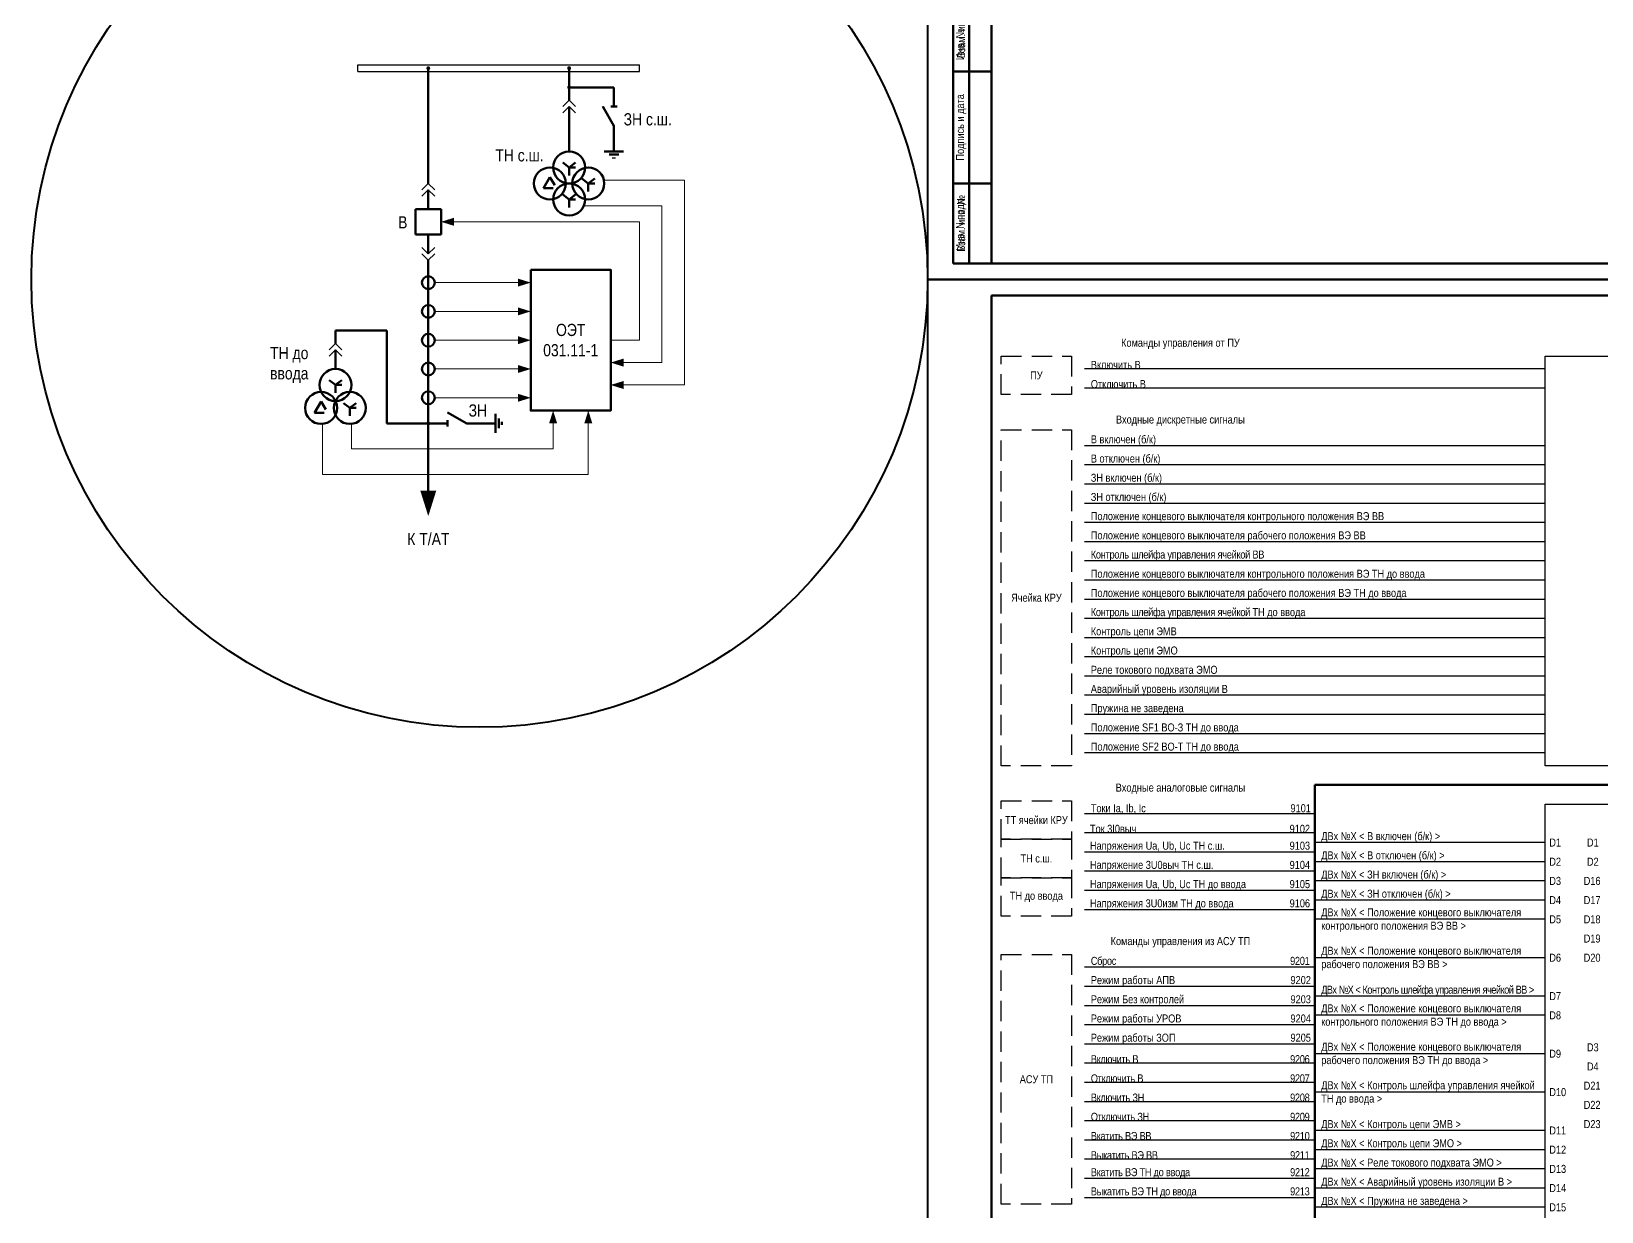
# Model space of a CAD drawing. Header units: millimetres. Extents: x 2179 to 12176, y -20554 to -12004.
# Drawn here: x 3403 to 3893.6, y -15799.4 to -15430.5 of the extents above; entities that cross this region are included whole.
import ezdxf
from ezdxf.enums import TextEntityAlignment as Align

# ---------------------------------------------------------------- set-up
doc = ezdxf.new("R2010")
doc.units = ezdxf.units.MM
doc.linetypes.add('штриховая2', pattern=[9.525, 6.35, -3.175])
for name, color, linetype, lineweight in [('MMS', 190, 'Continuous', 30), ('Внутренняя шина', 4, 'Continuous', 70), ('Вход-Аналоги', 5, 'Continuous', 30), ('Дискретные входы', 134, 'Continuous', 30), ('Линии связи', 75, 'Continuous', 30), ('Основная', 7, 'Continuous', 30), ('Основная сплошная', 7, 'Continuous', 30), ('Отключение_включение', 1, 'Continuous', 30), ('Сигналы внутр.', 13, 'Continuous', 30), ('Толстая', 7, 'Continuous', 53), ('Тонкая', 7, 'Continuous', 13), ('Цепи внешние', 134, 'Continuous', 30)]:
    doc.layers.add(name, color=color, linetype=linetype, lineweight=lineweight)
doc.layers.add('Рамка внешняя', color=8, linetype='Continuous', lineweight=40, plot=False)
doc.styles.add('2.5_Gost_RD', font='ARIALN.TTF', dxfattribs={"height": 2.5})
doc.styles.add('Narrow', font='ARIALN.TTF')
doc.styles.add('Вывод', font='tahoma.ttf', dxfattribs={"height": 2.5})
doc.styles.add('Компонент', font='ARIALN.TTF', dxfattribs={"height": 3.5})
doc.styles.add('Табл дан', font='ARIALN.TTF')

# ---------------------------------------------------------------- blocks, each defined once
blk = doc.blocks.new('*U90')
blk.add_lwpolyline([(0, 0), (1189, 0), (1189, 841), (0, 841)], close=True)
at = {"lineweight": 50}
blk.add_lwpolyline([(20, 836), (1184, 836), (1184, 5), (20, 5)], close=True, dxfattribs=at)
at = {"style": '2.5_Gost_RD', "flags": 8}
blk.add_attdef('ФОРМАТ', text='', height=2.5, dxfattribs=at).set_placement((1134, 4), align=Align.TOP_LEFT)
blk = doc.blocks.new('*U165')
at = {"layer": 'Основная', "ltscale": 0.25}
for p, q in [((2, 2), (0, 0)), ((0, 0), (2, -2))]:
    blk.add_line(p, q, dxfattribs=at)
blk = doc.blocks.new('*U68')
at = {"color": 0}
for p, q in [((0, 6), (0, 2)), ((0, 0), (0, -6))]:
    blk.add_line(p, q, dxfattribs=at)
at = {"color": 0, "ltscale": 0.25, "xscale": -1, "rotation": 90}
for p in [(0, 2), (0, 0)]:
    blk.add_blockref('*U165', p, dxfattribs=at)
at = {"layer": 'Основная'}
for tag, height, style, p in [('ОУ2', 3.5, 'Компонент', (-5, 6)), ('В2', 2.5, 'Вывод', (3, 6)), ('ОУ1', 3.5, 'Компонент', (-5, -6)), ('В1', 2.5, 'Вывод', (3, -6))]:
    blk.add_attdef(tag, text='', height=height, dxfattribs=dict(at, style=style)).set_placement(p, align=Align.MIDDLE_CENTER)
blk = doc.blocks.new('*U66')
at = {"color": 0}
for p, q in [((0, 0), (-8, 0)), ((-8, -8), (-8, 0)), ((0, -8), (0, 0)), ((0, -8), (-8, -8))]:
    blk.add_line(p, q, dxfattribs=at)
at = {"layer": 'Основная', "style": 'Компонент'}
blk.add_attdef('ОУ', text='', height=3.5, dxfattribs=at).set_placement((-15, -3), align=Align.MIDDLE_CENTER)
blk = doc.blocks.new('*U67')
at = {"color": 0}
for p, q in [((0, 0), (0, 6)), ((0, -6), (0, -2))]:
    blk.add_line(p, q, dxfattribs=at)
at = {"color": 0, "ltscale": 0.25, "rotation": 89.99999999999999}
for p in [(0, 0), (0, -2)]:
    blk.add_blockref('*U165', p, dxfattribs=at)
at = {"layer": 'Основная'}
for tag, height, style, p in [('ОУ1', 3.5, 'Компонент', (-5, 6)), ('В1', 2.5, 'Вывод', (3, 6)), ('ОУ2', 3.5, 'Компонент', (-5, -6)), ('В2', 2.5, 'Вывод', (3, -6))]:
    blk.add_attdef(tag, text='', height=height, dxfattribs=dict(at, style=style)).set_placement(p, align=Align.MIDDLE_CENTER)
blk = doc.blocks.new('*U77')
at = {"color": 0}
for p, q in [((-3, 0), (0, 0)), ((0, -3), (0, 3)), ((1, -1.5), (1, 1.5)), ((2, -0.5), (2, 0.5))]:
    blk.add_line(p, q, dxfattribs=at)
blk = doc.blocks.new('*U60')
at = {"color": 0}
blk.add_line((0, 0), (6, 3.43), dxfattribs=at)
blk = doc.blocks.new('*U52')
at = {"color": 0}
blk.add_line((0, -1), (0, 1), dxfattribs=at)
blk = doc.blocks.new('*U76')
at = {"color": 0}
for p, q in [((-3, 0), (-9, 0)), ((9, 0), (3, 0))]:
    blk.add_line(p, q, dxfattribs=at)
at = {"color": 0, "ltscale": 0.25, "xscale": -1}
for name, p in [('*U60', (3, 0)), ('*U52', (-3, 0))]:
    blk.add_blockref(name, p, dxfattribs=at)
at = {"layer": 'Основная'}
for tag, height, style, p in [('ОУ', 3.5, 'Компонент', (0, 12)), ('В1', 2.5, 'Вывод', (-7, -2)), ('В2', 2.5, 'Вывод', (7, -2))]:
    blk.add_attdef(tag, text='', height=height, dxfattribs=dict(at, style=style)).set_placement(p, align=Align.MIDDLE_CENTER)
blk = doc.blocks.new('*U69')
at = {"ltscale": 0.25}
blk.add_circle((0, 0), 2, dxfattribs=at)
at = {"layer": 'Основная', "color": 0, "lineweight": -2}
blk.add_line((0, -3), (0, 3), dxfattribs=at)
at = {"layer": 'Основная', "style": 'Компонент'}
blk.add_attdef('ОУ', text='', height=3.5, dxfattribs=at).set_placement((-6, 0), align=Align.MIDDLE_CENTER)
blk = doc.blocks.new('*U135')
at = {"ltscale": 0.25}
blk.add_circle((0, 0), 2, dxfattribs=at)
at = {"layer": 'Основная', "color": 0, "lineweight": -2}
blk.add_line((0, -3), (0, 3), dxfattribs=at)
at = {"layer": 'Основная', "style": 'Компонент'}
blk.add_attdef('ОУ', text='', height=3.5, dxfattribs=at).set_placement((-6, 0), align=Align.MIDDLE_CENTER)
blk = doc.blocks.new('*U139')
at = {"color": 0, "lineweight": -2}
for p, q in [((0, 0), (88, 0)), ((0, -2), (0, 0)), ((88, -2), (88, 0)), ((0, -2), (88, -2))]:
    blk.add_line(p, q, dxfattribs=at)
at = {"layer": 'Основная', "style": 'Компонент'}
blk.add_attdef('ОШ', text='', height=3.5, dxfattribs=at).set_placement((6, 4), align=Align.MIDDLE_CENTER)
blk = doc.blocks.new('*U137')
at = {"color": 0, "ltscale": 0.35}
for p, q in [((0, 2), (-2, -1.5)), ((0, 2), (1.5, -0.5)), ((-2, -1.5), (1, -1.5))]:
    blk.add_line(p, q, dxfattribs=at)
blk.add_circle((0, 0), 5, dxfattribs=at)
at = {"ltscale": 0.35, "style": 'Компонент'}
blk.add_attdef('ОУ', text='', height=3.5, dxfattribs=at).set_placement((-3, 10), align=Align.MIDDLE_CENTER)
blk = doc.blocks.new('*U138')
at = {"color": 0, "ltscale": 0.35}
for q in [(-2, 1.5), (2, 1.5), (2, 0), (0, -2.5)]:
    blk.add_line((0, 0), q, dxfattribs=at)
blk.add_circle((0, 0), 5, dxfattribs=at)
at = {"ltscale": 0.35, "style": 'Компонент'}
blk.add_attdef('ОУ', text='', height=3.5, dxfattribs=at).set_placement((0, 8), align=Align.MIDDLE_CENTER)
blk = doc.blocks.new('*U74')
at = {"color": 0}
for p, q in [((0, 3), (0, 9)), ((0, -9), (0, -3))]:
    blk.add_line(p, q, dxfattribs=at)
at = {"color": 0, "ltscale": 0.25, "rotation": 89.99999999999999}
for name, p in [('*U60', (0, -3)), ('*U52', (0, 3))]:
    blk.add_blockref(name, p, dxfattribs=at)
at = {"layer": 'Основная'}
for tag, height, style, p in [('В1', 2.5, 'Вывод', (2, 7)), ('ОУ', 3.5, 'Компонент', (-12, 0)), ('В2', 2.5, 'Вывод', (2, -7))]:
    blk.add_attdef(tag, text='', height=height, dxfattribs=dict(at, style=style)).set_placement(p, align=Align.MIDDLE_CENTER)
blk = doc.blocks.new('*U73')
at = {"color": 0}
for p, q in [((-3, 0), (3, 0)), ((0, 3), (0, 0)), ((-1.5, -1), (1.5, -1)), ((-0.5, -2), (0.5, -2))]:
    blk.add_line(p, q, dxfattribs=at)
blk = doc.blocks.new('*T16')
at = {"color": 0, "linetype": 'ByBlock', "lineweight": 50, "transparency": 16777216}
for p, q in [((0, 0), (0, 85)), ((0, 85), (12, 85)), ((5, 0), (5, 85)), ((12, 0), (12, 85)), ((0, 60), (12, 60)), ((0, 25), (12, 25)), ((0, 0), (12, 0))]:
    blk.add_line(p, q, dxfattribs=at)
at = {"color": 0, "transparency": 16777216, "char_height": 2.5, "attachment_point": 5, "rotation": 90, "style": '2.5_Gost_RD'}
for s, insert, width in [('Инв. № подл.', (2.5, 72.5), 23), ('Подпись и дата', (2.5, 42.5), 33), ('Взам. инв. №', (2.5, 12.5), 23)]:
    blk.add_mtext(s, dxfattribs=dict(at, insert=insert, width=width))
blk = doc.blocks.new('*T18')
at = {"color": 0, "linetype": 'ByBlock', "lineweight": 50, "transparency": 16777216}
for p, q in [((0, 0), (0, 145)), ((0, 145), (12, 145)), ((5, 0), (5, 145)), ((12, 0), (12, 145)), ((0, 110), (12, 110)), ((0, 85), (12, 85)), ((0, 60), (12, 60)), ((0, 25), (12, 25)), ((0, 0), (12, 0))]:
    blk.add_line(p, q, dxfattribs=at)
at = {"color": 0, "transparency": 16777216, "char_height": 2.5, "attachment_point": 5, "rotation": 90, "style": '2.5_Gost_RD'}
for s, insert, width in [('{\\C256;Подпись и дата}', (2.5, 127.5), 33), ('{\\C256;Инв. N дубл.}', (2.5, 97.5), 23), ('{\\C256;Взам. инв. N}', (2.5, 72.5), 23), ('Подпись и дата', (2.5, 42.5), 33), ('Инв. N подл.', (2.5, 12.5), 23)]:
    blk.add_mtext(s, dxfattribs=dict(at, insert=insert, width=width))
blk = doc.blocks.new('*U15')
blk.add_lwpolyline([(0, 0), (1189, 0), (1189, 841), (0, 841)], close=True)
at = {"lineweight": 50}
blk.add_lwpolyline([(20, 836), (1184, 836), (1184, 5), (20, 5)], close=True, dxfattribs=at)
for name in ['*T18', '*T16']:
    blk.add_blockref(name, (8, 5))
at = {"style": '2.5_Gost_RD', "flags": 8}
blk.add_attdef('ФОРМАТ', text='', height=2.5, dxfattribs=at).set_placement((1134, 4), align=Align.TOP_LEFT)

msp = doc.modelspace()

# ---------------------------------------------------------------- linework, layer by layer
at = {"layer": 'Внутренняя шина'}
for points in [[(3804, -16336), (3804, -15666)], [(3804, -15666), (4064, -15666)]]:
    msp.add_lwpolyline(points, dxfattribs=at)
at = {"layer": 'Линии связи', "ltscale": 0.5}
for points in [[(3876, -15536), (3732, -15536)], [(3876, -15542), (3732, -15542)], [(3876, -15560), (3732, -15560)], [(3876, -15566), (3732, -15566)], [(3876, -15572), (3732, -15572)], [(3876, -15578), (3732, -15578)], [(3876, -15584), (3732, -15584)], [(3876, -15590), (3732, -15590)], [(3876, -15596), (3732, -15596)], [(3876, -15602), (3732, -15602)], [(3876, -15608), (3732, -15608)], [(3876, -15614), (3732, -15614)], [(3876, -15620), (3732, -15620)], [(3876, -15626), (3732, -15626)], [(3876, -15632), (3732, -15632)], [(3876, -15638), (3732, -15638)], [(3876, -15644), (3732, -15644)], [(3804, -15650), (3732, -15650)], [(3876, -15650), (3732, -15650)], [(3804, -15656), (3732, -15656)], [(3876, -15656), (3732, -15656)], [(3804, -15675), (3732, -15675)], [(3876, -15684), (3804, -15684)], [(3876, -15690), (3804, -15690)], [(3876, -15696), (3804, -15696)], [(3876, -15702), (3804, -15702)], [(3876, -15708), (3804, -15708)], [(3804, -15723), (3732, -15723)], [(3876, -15720), (3804, -15720)], [(3876, -15732), (3804, -15732)], [(3876, -15738), (3804, -15738)], [(3876, -15750), (3804, -15750)], [(3876, -15762), (3804, -15762)], [(3876, -15774), (3804, -15774)], [(3876, -15780), (3804, -15780)], [(3876, -15786), (3804, -15786)], [(3876, -15792), (3804, -15792)], [(3876, -15798), (3804, -15798)]]:
    msp.add_lwpolyline(points, dxfattribs=at)
at = {"layer": 'Линии связи'}
for points in [[(3804, -15681), (3732, -15681)], [(3804, -15687), (3732, -15687)], [(3804, -15693), (3732, -15693)], [(3804, -15699), (3732, -15699)], [(3804, -15705), (3732, -15705)], [(3804, -15729), (3732, -15729)], [(3804, -15735), (3732, -15735)], [(3804, -15741), (3732, -15741)], [(3804, -15747), (3732, -15747)], [(3804, -15753), (3732, -15753)], [(3804, -15759), (3732, -15759)], [(3804, -15765), (3732, -15765)], [(3804, -15771), (3732, -15771)], [(3804, -15777), (3732, -15777)], [(3804, -15783), (3732, -15783)], [(3804, -15789), (3732, -15789)], [(3804, -15795), (3732, -15795)]]:
    msp.add_lwpolyline(points, dxfattribs=at)
at = {"layer": 'Основная', "ltscale": 0.25, "const_width": 0.6}
for points in [[(3526.7, -15442.01, 1), (3527.3, -15442.01, 1)], [(3571.3, -15441.99, 1), (3570.7, -15441.99, 1)], [(3570.7, -15442, 1), (3571.3, -15442, 1)], [(3571.3, -15447.99, 1), (3570.7, -15447.99, 1)], [(3570.7, -15448, 1), (3571.3, -15448, 1)]]:
    msp.add_lwpolyline(points, format="xyb", close=True, dxfattribs=at)
at = {"layer": 'Основная'}
for points in [[(3876, -15532), (3992, -15532), (3992, -15660), (3876, -15660)], [(3876, -15672), (3992, -15672), (3992, -15984), (3876, -15984)]]:
    msp.add_lwpolyline(points, close=True, dxfattribs=at)
msp.add_lwpolyline([(3527, -15582.01, 0, 5, 0), (3527, -15574.01, 0, 0, 0)], format="xyseb", dxfattribs=at)
at = {"layer": 'Основная сплошная', "linetype": 'штриховая2'}
for points in [[(3728, -15544), (3706, -15544), (3706, -15532), (3728, -15532)], [(3728, -15660), (3706, -15660), (3706, -15555), (3728, -15555)], [(3728, -15683), (3706, -15683), (3706, -15671), (3728, -15671)], [(3728, -15695), (3706, -15695), (3706, -15683), (3728, -15683)], [(3728, -15707), (3706, -15707), (3706, -15695), (3728, -15695)], [(3728, -15797), (3706, -15797), (3706, -15719), (3728, -15719)]]:
    msp.add_lwpolyline(points, close=True, dxfattribs=at)
at = {"layer": 'Отключение_включение', "color": 0, "lineweight": 50}
for p, q in [((3571, -15448), (3585, -15448)), ((3585, -15448), (3585, -15454)), ((3581.57, -15454), (3585, -15460)), ((3584, -15454), (3586, -15454)), ((3585, -15460), (3585, -15468)), ((3582, -15468), (3588, -15468)), ((3583.5, -15469), (3586.5, -15469))]:
    msp.add_line(p, q, dxfattribs=at)
at = {"layer": 'Рамка внешняя'}
msp.add_circle((3543, -15508), 140, dxfattribs=at)
at = {"layer": 'Толстая'}
for p, q in [((3498, -15524.01), (3514, -15524.01)), ((3514, -15524.01), (3514, -15553.01)), ((3514, -15553.01), (3527, -15553.01))]:
    msp.add_line(p, q, dxfattribs=at)
for points in [[(3527, -15474.01), (3527, -15442)], [(3571, -15448), (3571, -15442)], [(3571, -15468), (3571, -15460)], [(3527, -15504.01), (3527, -15575.01)]]:
    msp.add_lwpolyline(points, dxfattribs=at)
msp.add_lwpolyline([(3559, -15505), (3584, -15505), (3584, -15549.01), (3559, -15549.01)], close=True, dxfattribs=at)
at = {"layer": 'Толстая', "ltscale": 0.25, "const_width": 0.6}
for points in [[(3526.7, -15553.01, 1), (3527.3, -15553.01, 1)], [(3526.7, -15579.01, 1), (3527.3, -15579.01, 1)]]:
    msp.add_lwpolyline(points, format="xyb", close=True, dxfattribs=at)
at = {"layer": 'Тонкая'}
for p, q in [((3581.9, -15477.01), (3607, -15477.01)), ((3607, -15541.01), (3607, -15477.01)), ((3575.58, -15485.01), (3600, -15485.01)), ((3600, -15534.01), (3600, -15485.01)), ((3593, -15490.01), (3531, -15490.01)), ((3593, -15490.01), (3593, -15527.01)), ((3529, -15509.01), (3559, -15509.01)), ((3529, -15518.01), (3559, -15518.01)), ((3529, -15527.01), (3559, -15527.01)), ((3584, -15527.01), (3593, -15527.01)), ((3529, -15536.01), (3559, -15536.01)), ((3584, -15534.01), (3600, -15534.01)), ((3584, -15541.01), (3607, -15541.01)), ((3529, -15545.01), (3559, -15545.01)), ((3566, -15549.01), (3566, -15561.01)), ((3577, -15549.01), (3577, -15569.01)), ((3494, -15553.01), (3494, -15569.01)), ((3503, -15553.01), (3503, -15561.01)), ((3503, -15561.01), (3566, -15561.01)), ((3494, -15569.01), (3577, -15569.01))]:
    msp.add_line(p, q, dxfattribs=at)
for points in [[(3531, -15490.01, 0, 2.5, 0), (3535, -15490.01, 0, 0, 0)], [(3559, -15509.01, 0, 2.5, 0), (3555, -15509.01, 0, 0, 0)], [(3559, -15518.01, 0, 2.5, 0), (3555, -15518.01, 0, 0, 0)], [(3559, -15527.01, 0, 2.5, 0), (3555, -15527.01, 0, 0, 0)], [(3559, -15536.01, 0, 2.5, 0), (3555, -15536.01, 0, 0, 0)], [(3584, -15534.01, 0, 2.5, 0), (3588, -15534.01, 0, 0, 0)], [(3584, -15541.01, 0, 2.5, 0), (3588, -15541.01, 0, 0, 0)], [(3559, -15545.01, 0, 2.5, 0), (3555, -15545.01, 0, 0, 0)], [(3566, -15549.01, 0, 2.5, 0), (3566, -15553.01, 0, 0, 0)], [(3577, -15549.01, 0, 2.5, 0), (3577, -15553.01, 0, 0, 0)]]:
    msp.add_lwpolyline(points, format="xyseb", dxfattribs=at)

# ---------------------------------------------------------------- block references
at = {"layer": 'Основная', "ltscale": 0.25}
msp.add_blockref('*U139', (3505, -15441), dxfattribs=at)
at = {"layer": 'Основная', "color": 0, "lineweight": 50, "ltscale": 0.35}
for name, p in [('*U74', (3585, -15457)), ('*U73', (3585, -15468))]:
    msp.add_blockref(name, p, dxfattribs=at)
at = {"layer": 'Рамка внешняя'}
for name, p in [('*U15', (3683, -15508)), ('*U90', (3683, -16349))]:
    msp.add_blockref(name, p, dxfattribs=at)
at = {"layer": 'Толстая', "ltscale": 0.25}
for name, p in [('*U68', (3571, -15454)), ('*U68', (3527, -15480.01)), ('*U66', (3531, -15486.01)), ('*U67', (3527, -15500.01)), ('*U69', (3527, -15509.01)), ('*U69', (3527, -15518.01)), ('*U68', (3498, -15530.01)), ('*U135', (3527, -15527.01)), ('*U135', (3527, -15536.01)), ('*U135', (3527, -15545.01)), ('*U76', (3536, -15553.01)), ('*U77', (3548, -15553.01))]:
    msp.add_blockref(name, p, dxfattribs=at)
at = {"layer": 'Толстая', "ltscale": 0.35}
for name, p in [('*U138', (3571, -15473.01)), ('*U137', (3565, -15478.01)), ('*U138', (3577, -15478.01)), ('*U138', (3571, -15483.01)), ('*U138', (3498, -15541.01)), ('*U137', (3493.5, -15548.19)), ('*U138', (3502.5, -15548.19))]:
    msp.add_blockref(name, p, dxfattribs=at)

# ---------------------------------------------------------------- texts
at = {"layer": 'MMS', "char_height": 2.5, "width": 70, "attachment_point": 7, "style": 'Narrow'}
for s, insert in [('{\\T0.95;Сброс^I^I^I^I^I^I   9201^I}', (3734, -15723)), ('Режим работы АПВ^I^I^I^I   9202^I', (3734, -15729)), ('Режим Без контролей^I^I^I   ^I   9203^I', (3734, -15735)), ('Режим работы УРОВ^I^I^I^I   9204^I', (3734, -15741)), ('Режим работы ЗОП^I^I^I^I   9205^I', (3734, -15747)), ('{\\T0.95;Включить В^I^I^I^I^I   9206^I}', (3734, -15753)), ('{\\T0.95;Отключить В^I^I^I^I^I   9207^I}', (3734, -15759)), ('{\\T0.95;Включить ЗН^I^I^I^I^I   9208^I}', (3734, -15765)), ('{\\T0.95;Отключить ЗН^I^I^I^I^I   9209}', (3734, -15771)), ('{\\T0.95;Вкатить ВЭ ВВ^I^I^I^I^I   9210^I}', (3734, -15777)), ('{\\T0.95;Выкатить ВЭ ВВ^I^I^I^I   9211^I}', (3734, -15783)), ('{\\T0.95;Вкатить ВЭ ТН до ввода^I^I^I   9212^I}', (3734, -15789)), ('{\\T0.95;Выкатить ВЭ ТН до ввода^I^I^I   9213^I}', (3734, -15795))]:
    msp.add_mtext(s, dxfattribs=dict(at, insert=insert))
at = {"layer": 'Вход-Аналоги', "char_height": 2.5, "attachment_point": 7, "style": 'Narrow'}
for s, insert, width in [('Токи Ia, Ib, Ic^I^I^I^I^I   9101', (3734, -15675), 70), ('Ток 3I0выч^I^I^I^I^I   9102', (3733.73, -15681), 70.2651), ('Напряжения Ua, Ub, Uc ТН с.ш.^I^I   9103^I', (3733.73, -15687), 70.2651), ('Напряжение 3U0выч ТН с.ш.^I^I^I   9104^I', (3733.73, -15693), 70.2651), ('Напряжения Ua, Ub, Uc ТН до ввода^I^I   9105^I', (3733.73, -15699), 70.2651), ('Напряжения 3U0изм ТН до ввода^I^I   9106^I', (3733.73, -15705), 70.2651)]:
    msp.add_mtext(s, dxfattribs=dict(at, insert=insert, width=width))
at = {"layer": 'Дискретные входы', "char_height": 2.5, "width": 70, "attachment_point": 7, "style": 'Narrow'}
for s, insert in [('Положение SF1 ВО-З ТН до ввода', (3734, -15650)), ('Положение SF2 ВО-Т ТН до ввода', (3734, -15656))]:
    msp.add_mtext(s, dxfattribs=dict(at, insert=insert))
at = {"layer": 'Основная', "style": 'Табл дан'}
for s, p in [('D1', (3877.25, -15684)), ('D1', (3889, -15684)), ('D2', (3877.25, -15690)), ('D2', (3889, -15690)), ('D3', (3877.25, -15696)), ('D16', (3888, -15696)), ('D4', (3877.25, -15702)), ('D17', (3888, -15702)), ('D5', (3877.25, -15708)), ('D18', (3888, -15708)), ('D19', (3888, -15714)), ('D6', (3877.25, -15720)), ('D20', (3888, -15720)), ('D7', (3877.25, -15732)), ('D8', (3877.25, -15738)), ('D3', (3889, -15748)), ('D9', (3877.25, -15750)), ('D4', (3889, -15754)), ('D10', (3877.25, -15762)), ('D21', (3888, -15760)), ('D22', (3888, -15766)), ('D23', (3888, -15772)), ('D11', (3877.25, -15774)), ('D12', (3877.25, -15780)), ('D13', (3877.25, -15786)), ('D14', (3877.25, -15792)), ('D15', (3877.25, -15798))]:
    msp.add_text(s, height=2.5, dxfattribs=at).set_placement(p, align=Align.MIDDLE_LEFT)
at = {"layer": 'Основная', "color": 0, "lineweight": 50, "char_height": 3.8, "width": 18, "attachment_point": 5, "style": 'Narrow'}
for s, insert in [('ЗН с.ш.', (3595.57, -15458)), ('\\pi-11.4,l11.4,t11.4;ТН с.ш.', (3555.48, -15469.25)), ('\\pt0;ТН до ввода', (3483.57, -15534.75)), ('\\pi-11.4,l11.4,t11.4;ЗН', (3542.48, -15549))]:
    msp.add_mtext(s, dxfattribs=dict(at, insert=insert))
at = {"layer": 'Основная', "style": 'Narrow'}
for s, insert, char_height, width, attachment_point in [('\\pi-11.4,l11.4,t11.4;В', (3519.03, -15490.19), 3.8, 53.3807, 5), ('\\pt11.4;ОЭТ 031.11-1', (3571.5, -15527), 3.8, 25, 5), ('\\pt55;Команды управления от ПУ', (3762, -15529.81), 2.5, 60, 8), ('\\pt55;Входные дискретные сигналы', (3762, -15553.81), 2.5, 60, 8), ('\\pi-11.4,l11.4,t11.4;К Т/АТ', (3527.03, -15589.19), 3.8, 53.3807, 5), ('\\pt55;Входные аналоговые сигналы', (3762, -15668.81), 2.5, 60, 8), ('\\pt55;Команды управления из АСУ ТП', (3762, -15716.81), 2.5, 60, 8)]:
    msp.add_mtext(s, dxfattribs=dict(at, insert=insert, char_height=char_height, width=width, attachment_point=attachment_point))
at = {"layer": 'Основная сплошная', "char_height": 2.5, "width": 22, "attachment_point": 5, "style": 'Narrow'}
for s, insert in [('\\pt55;ПУ', (3717, -15538)), ('\\pt55;Ячейка КРУ', (3717, -15607.5)), ('\\pt55;ТТ ячейки КРУ', (3717, -15677)), ('\\pt55;ТН с.ш.', (3717, -15689)), ('\\pt55;ТН до ввода', (3717, -15701)), ('\\pt55;АСУ ТП', (3717, -15758))]:
    msp.add_mtext(s, dxfattribs=dict(at, insert=insert))
at = {"layer": 'Сигналы внутр.', "ltscale": 0.5, "char_height": 2.5, "attachment_point": 7, "style": 'Narrow'}
for s, insert, width in [('ДВх №X < В включен (б/к) >', (3806, -15684), 58), ('ДВх №X < В отключен (б/к) >', (3806, -15690), 58), ('ДВх №X < ЗН включен (б/к) >', (3806, -15696), 58), ('ДВх №X < ЗН отключен (б/к) >', (3806, -15702), 58), ('ДВх №X < Положение концевого выключателя контрольного положения ВЭ ВВ >', (3806, -15712), 70), ('ДВх №X < Положение концевого выключателя рабочего положения ВЭ ВВ >', (3806, -15724), 70), ('{\\T0.9;ДВх №X < Контроль шлейфа управления ячейкой ВВ >}', (3806, -15732), 70), ('ДВх №X < Положение концевого выключателя контрольного положения ВЭ ТН до ввода >', (3806, -15742), 70), ('ДВх №X < Положение концевого выключателя рабочего положения ВЭ ТН до ввода >', (3806, -15754), 70), ('ДВх №X < Контроль шлейфа управления ячейкой ТН до ввода >', (3806, -15766), 70), ('ДВх №X < Контроль цепи ЭМВ >', (3806, -15774), 58), ('ДВх №X < Контроль цепи ЭМО >', (3806, -15780), 58), ('ДВх №X < Реле токового подхвата ЭМО >', (3806, -15786), 58), ('ДВх №X < Аварийный уровень изоляции В >', (3806, -15792), 70), ('ДВх №X < Пружина не заведена >', (3806, -15798), 58)]:
    msp.add_mtext(s, dxfattribs=dict(at, insert=insert, width=width))
at = {"layer": 'Цепи внешние', "char_height": 2.5, "width": 70, "attachment_point": 7, "style": 'Narrow'}
for s, insert in [('Включить В', (3734, -15536)), ('Отключить В', (3734, -15542))]:
    msp.add_mtext(s, dxfattribs=dict(at, insert=insert))
at = {"layer": 'Цепи внешние', "ltscale": 0.5, "char_height": 2.5, "attachment_point": 7, "style": 'Narrow'}
for s, insert, width in [('В включен (б/к)', (3734, -15560), 70), ('В отключен (б/к)^I^I^I^I', (3734, -15566), 70), ('ЗН включен (б/к)^I^I^I^I  ', (3734, -15572), 70), ('ЗН отключен (б/к)^I^I^I^I ', (3734, -15578), 70), ('Положение концевого выключателя контрольного положения ВЭ ВВ', (3734, -15584), 142), ('Положение концевого выключателя рабочего положения ВЭ ВВ', (3734, -15590), 142), ('{\\T0.95;Контроль шлейфа управления ячейкой ВВ}', (3734, -15596), 70), ('Положение концевого выключателя контрольного положения ВЭ ТН до ввода', (3734, -15602), 142), ('\\pt10;Положение концевого выключателя рабочего положения ВЭ ТН до ввода', (3734, -15608), 142), ('{\\T0.95;Контроль шлейфа управления ячейкой }ТН до ввода', (3734, -15614), 70), ('Контроль цепи ЭМВ', (3734, -15620), 70), ('Контроль цепи ЭМО', (3734, -15626), 70), ('Реле токового подхвата ЭМО^I', (3734, -15632), 70), ('Аварийный уровень изоляции В', (3734, -15638), 70), ('Пружина не заведена', (3734, -15644), 70)]:
    msp.add_mtext(s, dxfattribs=dict(at, insert=insert, width=width))

doc.saveas('drawing.dxf')
